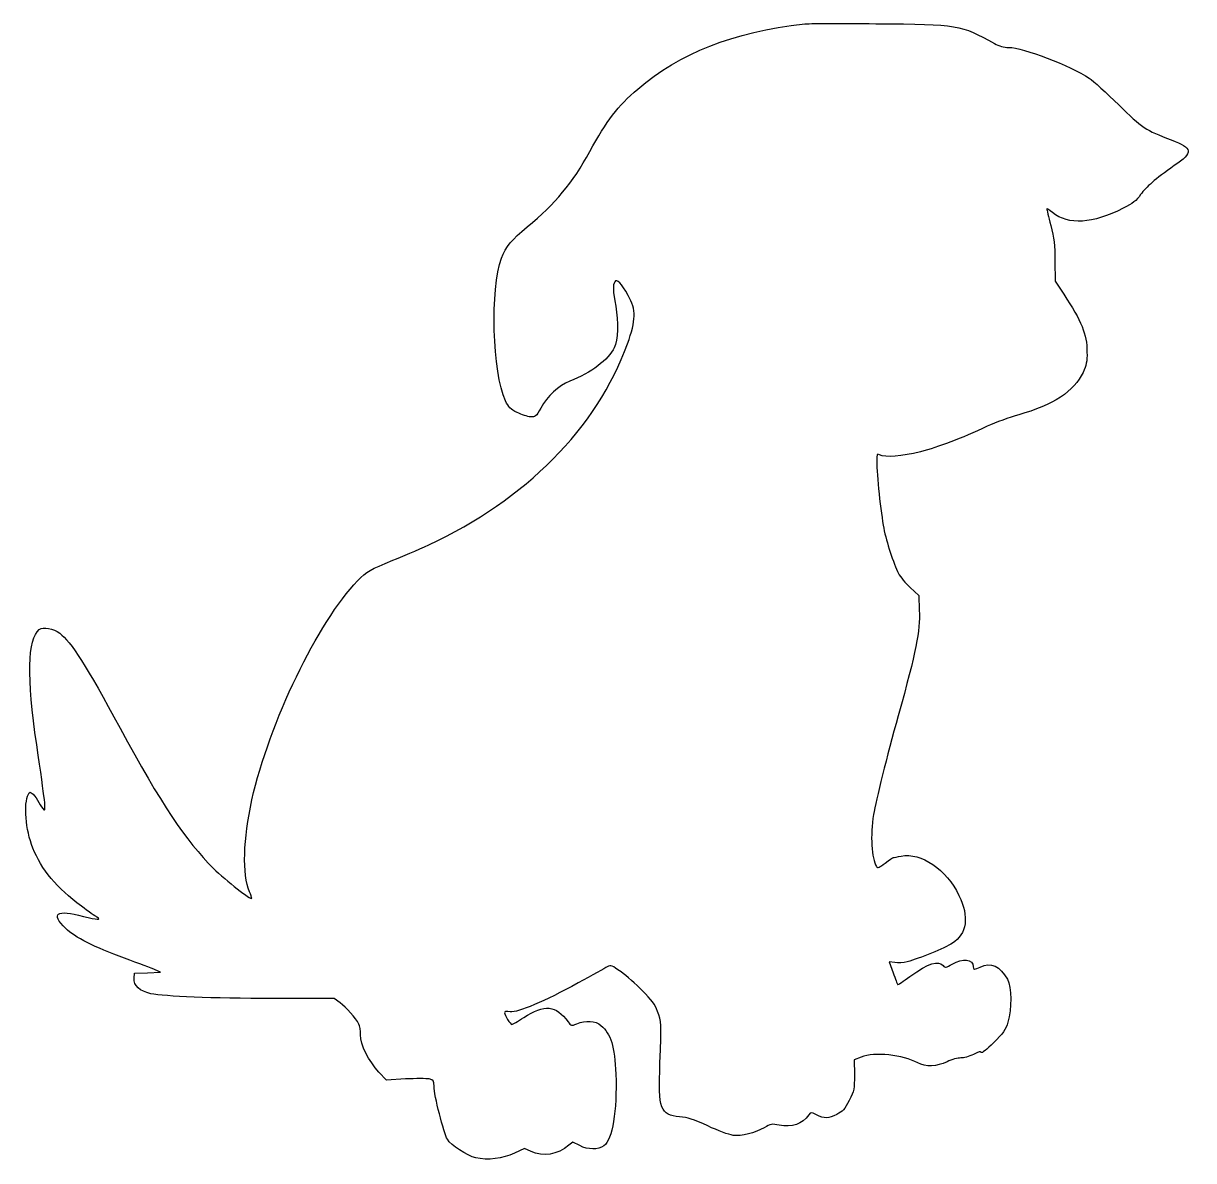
# Model space of a CAD drawing. Header units: centimetres. Extents: x -13.4 to 13.5, y -14.7 to 11.5.
import ezdxf

# ---------------------------------------------------------------- set-up
doc = ezdxf.new("R2010")
doc.units = ezdxf.units.CM
doc.header["$MEASUREMENT"] = 0
doc.layers.add('Layer 1', color=7, linetype='Continuous')

msp = doc.modelspace()

# ---------------------------------------------------------------- linework, layer by layer
at = {"layer": 'Layer 1'}
msp.add_open_spline([(4.55083, 11.47939), (2.86102, 11.27831), (1.69333, 10.8197), (0.70555, 9.97656), (0.70555, 9.97656), (0.24341, 9.58145), (-0.01059, 9.25337), (-0.39864, 8.53723), (-0.39864, 8.53723), (-0.79728, 7.81051), (-1.18886, 7.33779), (-1.83797, 6.80509), (-1.83797, 6.80509), (-2.20486, 6.50523), (-2.32833, 6.35001), (-2.43064, 6.0819), (-2.43064, 6.0819), (-2.69522, 5.3834), (-2.64231, 3.43254), (-2.34245, 2.79754), (-2.34245, 2.79754), (-2.26837, 2.64232), (-2.22603, 2.59998), (-2.07081, 2.5259), (-2.07081, 2.5259), (-1.9685, 2.47651), (-1.83445, 2.43065), (-1.76742, 2.42712), (-1.76742, 2.42712), (-1.651, 2.41654), (-1.64042, 2.42712), (-1.52753, 2.6282), (-1.52753, 2.6282), (-1.37231, 2.90689), (-1.11831, 3.14326), (-0.86078, 3.24556), (-0.86078, 3.24556), (-0.37042, 3.43959), (0.03175, 3.74298), (0.1658, 4.01814), (0.1658, 4.01814), (0.25047, 4.19453), (0.26458, 4.61433), (0.19755, 4.9777), (0.19755, 4.9777), (0.13405, 5.31989), (0.12699, 5.46453), (0.17638, 5.53862), (0.17638, 5.53862), (0.22224, 5.6127), (0.32807, 5.50687), (0.48682, 5.22112), (0.48682, 5.22112), (0.67026, 4.89656), (0.66674, 4.65315), (0.46918, 4.10987), (0.46918, 4.10987), (-0.23638, 2.16959), (-1.87679, 0.51154), (-4.10988, -0.5221), (-4.10988, -0.5221), (-4.36035, -0.63852), (-4.7343, -0.80079), (-4.93538, -0.87841), (-4.93538, -0.87841), (-5.45396, -1.08655), (-5.5351, -1.13594), (-5.74677, -1.35113), (-5.74677, -1.35113), (-6.66046, -2.29305), (-7.7823, -4.61785), (-8.18094, -6.39938), (-8.18094, -6.39938), (-8.38202, -7.29896), (-8.40319, -8.11388), (-8.23738, -8.51252), (-8.23738, -8.51252), (-8.20916, -8.58308), (-8.18446, -8.6501), (-8.18446, -8.66069), (-8.18446, -8.66069), (-8.18446, -8.72419), (-8.77713, -8.26205), (-9.06993, -7.97277), (-9.06993, -7.97277), (-9.70493, -7.3413), (-10.2729, -6.4911), (-11.21835, -4.74485), (-11.21835, -4.74485), (-11.99093, -3.31257), (-12.34371, -2.75871), (-12.60829, -2.55763), (-12.60829, -2.55763), (-12.75646, -2.44474), (-12.98929, -2.40241), (-13.07748, -2.47296), (-13.07748, -2.47296), (-13.34912, -2.69874), (-13.37029, -3.5701), (-13.13745, -5.12938), (-13.13745, -5.12938), (-12.94342, -6.44877), (-12.91873, -6.67102), (-12.97164, -6.62516), (-12.97164, -6.62516), (-12.99986, -6.60399), (-13.05278, -6.52638), (-13.08806, -6.45935), (-13.08806, -6.45935), (-13.12334, -6.38879), (-13.18331, -6.30413), (-13.22212, -6.26885), (-13.22212, -6.26885), (-13.29268, -6.20535), (-13.2962, -6.20535), (-13.32795, -6.26885), (-13.32795, -6.26885), (-13.44437, -6.4911), (-13.39498, -7.08729), (-13.22564, -7.5071), (-13.22564, -7.5071), (-13.03161, -8.00099), (-12.67178, -8.43138), (-12.10733, -8.84766), (-12.10733, -8.84766), (-11.94505, -8.9676), (-11.7863, -9.08049), (-11.75455, -9.09813), (-11.75455, -9.09813), (-11.62755, -9.16869), (-11.74749, -9.16163), (-12.06147, -9.08049), (-12.06147, -9.08049), (-12.68941, -8.91821), (-12.82347, -9.00993), (-12.47069, -9.35918), (-12.47069, -9.35918), (-12.25902, -9.56379), (-11.811, -9.7931), (-11.1125, -10.0471), (-11.1125, -10.0471), (-10.79147, -10.16352), (-10.47397, -10.28346), (-10.40694, -10.31521), (-10.40694, -10.31521), (-10.40694, -10.31521), (-10.28347, -10.36813), (-10.28347, -10.36813), (-10.28347, -10.36813), (-10.28347, -10.36813), (-10.58333, -10.37871), (-10.58333, -10.37871), (-10.58333, -10.37871), (-10.58333, -10.37871), (-10.88319, -10.38929), (-10.88319, -10.38929), (-10.88319, -10.38929), (-10.88319, -10.38929), (-10.89377, -10.50571), (-10.89377, -10.50571), (-10.89377, -10.50571), (-10.91141, -10.67152), (-10.75971, -10.8091), (-10.50924, -10.86202), (-10.50924, -10.86202), (-10.1741, -10.92905), (-9.12635, -10.97138), (-7.68702, -10.97138), (-7.68702, -10.97138), (-7.68702, -10.97138), (-6.29002, -10.97138), (-6.29002, -10.97138), (-6.29002, -10.97138), (-6.29002, -10.97138), (-6.14891, -11.07369), (-6.14891, -11.07369), (-6.14891, -11.07369), (-6.0078, -11.176), (-5.7926, -11.41941), (-5.71852, -11.56052), (-5.71852, -11.56052), (-5.69735, -11.60285), (-5.67971, -11.71574), (-5.67971, -11.81099), (-5.67971, -11.81099), (-5.67971, -12.03677), (-5.49274, -12.41424), (-5.25638, -12.66824), (-5.25638, -12.66824), (-5.25638, -12.66824), (-5.08352, -12.85168), (-5.08352, -12.85168), (-5.08352, -12.85168), (-5.08352, -12.85168), (-4.64608, -12.82699), (-4.64608, -12.82699), (-4.64608, -12.82699), (-4.40619, -12.81641), (-4.15925, -12.81641), (-4.09927, -12.82699), (-4.09927, -12.82699), (-3.99344, -12.84816), (-3.98638, -12.85874), (-3.98638, -13.00338), (-3.98638, -13.00338), (-3.98638, -13.1833), (-3.7606, -14.08288), (-3.67946, -14.21694), (-3.67946, -14.21694), (-3.60185, -14.351), (-3.22438, -14.59441), (-3.02329, -14.6438), (-3.02329, -14.6438), (-2.75871, -14.7073), (-2.40593, -14.66497), (-2.13429, -14.53444), (-2.13429, -14.53444), (-2.13429, -14.53444), (-1.90146, -14.42508), (-1.90146, -14.42508), (-1.90146, -14.42508), (-1.90146, -14.42508), (-1.74977, -14.49564), (-1.74977, -14.49564), (-1.74977, -14.49564), (-1.48166, -14.6297), (-1.14652, -14.57325), (-0.87841, -14.35453), (-0.87841, -14.35453), (-0.87841, -14.35453), (-0.78669, -14.28045), (-0.78669, -14.28045), (-0.78669, -14.28045), (-0.78669, -14.28045), (-0.63147, -14.36159), (-0.63147, -14.36159), (-0.63147, -14.36159), (-0.43391, -14.46037), (-0.20814, -14.4639), (-0.07761, -14.36865), (-0.07761, -14.36865), (0.12347, -14.22401), (0.23283, -13.55726), (0.20108, -12.71765), (0.20108, -12.71765), (0.17639, -12.07912), (0.08466, -11.78632), (-0.14111, -11.59229), (-0.14111, -11.59229), (-0.27164, -11.48293), (-0.49036, -11.46882), (-0.6985, -11.55348), (-0.6985, -11.55348), (-0.8255, -11.60992), (-0.82903, -11.60992), (-0.89958, -11.51115), (-0.89958, -11.51115), (-1.17827, -11.12309), (-1.44286, -11.0984), (-1.91911, -11.41237), (-1.91911, -11.41237), (-2.05317, -11.50056), (-2.17664, -11.57112), (-2.19428, -11.57112), (-2.19428, -11.57112), (-2.22956, -11.57112), (-2.36361, -11.35945), (-2.36361, -11.29948), (-2.36361, -11.29948), (-2.36361, -11.27479), (-2.31775, -11.26773), (-2.22955, -11.27831), (-2.22955, -11.27831), (-2.05316, -11.29948), (-1.44286, -11.04195), (-0.67027, -10.61509), (-0.67027, -10.61509), (-0.34924, -10.4387), (-0.04585, -10.2729), (0.00354, -10.24467), (0.00354, -10.24467), (0.09173, -10.20234), (0.10937, -10.20939), (0.32104, -10.36109), (0.32104, -10.36109), (0.44451, -10.44928), (0.66676, -10.64684), (0.81493, -10.79501), (0.81493, -10.79501), (1.02307, -11.00315), (1.10068, -11.11251), (1.16065, -11.27126), (1.16065, -11.27126), (1.24884, -11.50762), (1.24884, -11.52173), (1.21709, -12.46365), (1.21709, -12.46365), (1.17476, -13.52551), (1.22767, -13.66309), (1.66512, -13.69837), (1.66512, -13.69837), (1.85915, -13.71248), (1.98262, -13.75129), (2.31776, -13.91004), (2.31776, -13.91004), (2.54707, -14.01587), (2.80812, -14.11465), (2.89984, -14.12523), (2.89984, -14.12523), (3.10092, -14.14992), (3.40431, -14.07231), (3.61951, -13.94884), (3.61951, -13.94884), (3.76768, -13.86065), (3.79237, -13.85712), (3.96523, -13.8924), (3.96523, -13.8924), (4.25451, -13.94884), (4.49792, -13.86418), (4.64609, -13.65604), (4.64609, -13.65604), (4.68842, -13.58901), (4.69548, -13.58901), (4.82248, -13.65604), (4.82248, -13.65604), (4.99534, -13.74423), (5.10117, -13.74071), (5.29167, -13.64193), (5.29167, -13.64193), (5.42573, -13.57843), (5.47159, -13.52551), (5.57389, -13.3209), (5.57389, -13.3209), (5.69031, -13.09159), (5.69736, -13.05984), (5.69383, -12.73176), (5.69383, -12.73176), (5.69383, -12.73176), (5.6903, -12.38604), (5.6903, -12.38604), (5.6903, -12.38604), (5.6903, -12.38604), (5.85258, -12.32254), (5.85258, -12.32254), (5.85258, -12.32254), (6.1595, -12.2026), (6.81214, -12.26962), (7.15433, -12.4566), (7.15433, -12.4566), (7.3413, -12.55538), (7.59177, -12.54479), (7.83166, -12.43191), (7.83166, -12.43191), (7.94102, -12.37899), (8.0786, -12.34019), (8.14563, -12.34372), (8.14563, -12.34372), (8.21266, -12.34725), (8.33613, -12.31197), (8.43491, -12.26258), (8.43491, -12.26258), (8.55485, -12.19908), (8.60777, -12.18497), (8.61835, -12.21672), (8.61835, -12.21672), (8.62541, -12.24141), (8.74888, -12.14616), (8.90057, -11.99447), (8.90057, -11.99447), (9.12635, -11.76869), (9.17574, -11.69814), (9.23218, -11.51822), (9.23218, -11.51822), (9.3239, -11.20778), (9.31685, -10.72094), (9.21807, -10.52691), (9.21807, -10.52691), (9.05932, -10.23058), (8.83001, -10.12474), (8.59365, -10.24822), (8.59365, -10.24822), (8.46312, -10.31525), (8.43137, -10.31525), (8.43137, -10.23764), (8.43137, -10.23764), (8.43137, -10.06831), (8.18795, -10.04008), (7.94806, -10.1812), (7.94806, -10.1812), (7.81048, -10.26234), (7.78931, -10.26587), (7.73992, -10.21648), (7.73992, -10.21648), (7.61292, -10.08948), (7.42595, -10.15298), (6.97439, -10.46695), (6.97439, -10.46695), (6.8227, -10.57631), (6.6957, -10.65745), (6.68864, -10.65039), (6.68864, -10.65039), (6.68511, -10.64333), (6.63925, -10.51986), (6.58633, -10.37875), (6.58633, -10.37875), (6.58633, -10.37875), (6.49461, -10.12475), (6.49461, -10.12475), (6.49461, -10.12475), (6.49461, -10.12475), (6.62867, -10.14592), (6.62867, -10.14592), (6.62867, -10.14592), (6.69923, -10.1565), (6.82975, -10.14945), (6.91442, -10.12475), (6.91442, -10.12475), (7.18606, -10.05419), (7.7752, -9.81078), (7.95159, -9.70142), (7.95159, -9.70142), (8.28673, -9.48623), (8.34317, -9.09464), (8.10328, -8.59723), (8.10328, -8.59723), (7.82106, -8.00104), (7.23192, -7.6024), (6.76978, -7.69412), (6.76978, -7.69412), (6.68511, -7.70823), (6.60397, -7.72234), (6.59339, -7.72587), (6.59339, -7.72587), (6.58281, -7.72587), (6.49461, -7.78231), (6.40289, -7.85287), (6.40289, -7.85287), (6.26883, -7.95518), (6.23003, -7.97281), (6.20533, -7.93401), (6.20533, -7.93401), (6.08891, -7.75057), (6.05716, -7.21082), (6.13477, -6.73809), (6.13477, -6.73809), (6.19121, -6.3959), (6.44169, -5.40106), (6.70274, -4.46267), (6.70274, -4.46267), (7.12607, -2.94925), (7.21074, -2.52592), (7.18957, -2.0285), (7.18957, -2.0285), (7.18957, -2.0285), (7.17899, -1.68983), (7.17899, -1.68983), (7.17899, -1.68983), (7.17899, -1.68983), (6.98143, -1.50639), (6.98143, -1.50639), (6.98143, -1.50639), (6.87207, -1.40408), (6.75212, -1.25945), (6.70979, -1.18183), (6.70979, -1.18183), (6.59337, -0.94547), (6.43462, -0.45864), (6.37112, -0.14114), (6.37112, -0.14114), (6.30409, 0.21164), (6.20884, 1.11475), (6.20884, 1.39344), (6.20884, 1.39344), (6.20884, 1.57688), (6.21237, 1.58747), (6.27587, 1.55219), (6.27587, 1.55219), (6.4064, 1.48516), (6.79093, 1.51338), (7.21426, 1.62275), (7.21426, 1.62275), (7.63407, 1.73211), (8.14912, 1.92614), (8.7559, 2.20836), (8.7559, 2.20836), (8.9464, 2.29655), (9.27096, 2.4165), (9.47909, 2.47294), (9.47909, 2.47294), (10.26578, 2.69166), (10.76673, 3.01975), (10.96076, 3.44661), (10.96076, 3.44661), (11.03837, 3.61242), (11.05601, 3.70061), (11.05248, 3.9158), (11.05248, 3.9158), (11.04895, 4.33913), (10.93254, 4.62841), (10.51626, 5.25283), (10.51626, 5.25283), (10.51626, 5.25283), (10.3187, 5.54916), (10.3187, 5.54916), (10.3187, 5.54916), (10.3187, 5.54916), (10.31517, 6.0113), (10.31517, 6.0113), (10.31517, 6.0113), (10.31164, 6.38524), (10.294, 6.54399), (10.21639, 6.8368), (10.21639, 6.8368), (10.167, 7.03788), (10.12467, 7.20722), (10.12467, 7.2178), (10.12467, 7.2178), (10.12467, 7.22838), (10.18464, 7.18958), (10.25873, 7.13313), (10.25873, 7.13313), (10.63267, 6.8368), (11.17242, 6.87207), (11.88856, 7.23191), (11.88856, 7.23191), (12.10375, 7.34127), (12.18842, 7.40477), (12.2872, 7.54588), (12.2872, 7.54588), (12.42126, 7.72932), (12.60823, 7.8916), (13.06331, 8.21263), (13.06331, 8.21263), (13.50781, 8.52307), (13.49723, 8.61127), (12.99275, 8.8053), (12.99275, 8.8053), (12.39303, 9.03461), (12.326, 9.07694), (11.78272, 9.61316), (11.78272, 9.61316), (11.5005, 9.88833), (11.19358, 10.16702), (11.10186, 10.23052), (11.10186, 10.23052), (10.67853, 10.51274), (9.5708, 10.93608), (9.24978, 10.93608), (9.24978, 10.93608), (9.13336, 10.93608), (9.02753, 10.9643), (8.9217, 11.02427), (8.9217, 11.02427), (8.13501, 11.46524), (8.09973, 11.46877), (6.1912, 11.48288), (6.1912, 11.48288), (5.35864, 11.48994), (4.61781, 11.48641), (4.55078, 11.47935), (4.55078, 11.47935), (4.55078, 11.47935), (4.55083, 11.47939), (4.55083, 11.47939)], degree=3, knots=[0, 0, 0, 0, 0.00704225, 0.00704225, 0.00704225, 0.00704225, 0.01408451, 0.01408451, 0.01408451, 0.01408451, 0.02112676, 0.02112676, 0.02112676, 0.02112676, 0.02816901, 0.02816901, 0.02816901, 0.02816901, 0.03521127, 0.03521127, 0.03521127, 0.03521127, 0.04225352, 0.04225352, 0.04225352, 0.04225352, 0.04929577, 0.04929577, 0.04929577, 0.04929577, 0.05633803, 0.05633803, 0.05633803, 0.05633803, 0.06338028, 0.06338028, 0.06338028, 0.06338028, 0.07042254, 0.07042254, 0.07042254, 0.07042254, 0.07746479, 0.07746479, 0.07746479, 0.07746479, 0.08450704, 0.08450704, 0.08450704, 0.08450704, 0.0915493, 0.0915493, 0.0915493, 0.0915493, 0.09859155, 0.09859155, 0.09859155, 0.09859155, 0.1056338, 0.1056338, 0.1056338, 0.1056338, 0.11267606, 0.11267606, 0.11267606, 0.11267606, 0.11971831, 0.11971831, 0.11971831, 0.11971831, 0.12676056, 0.12676056, 0.12676056, 0.12676056, 0.13380282, 0.13380282, 0.13380282, 0.13380282, 0.14084507, 0.14084507, 0.14084507, 0.14084507, 0.14788732, 0.14788732, 0.14788732, 0.14788732, 0.15492958, 0.15492958, 0.15492958, 0.15492958, 0.16197183, 0.16197183, 0.16197183, 0.16197183, 0.16901408, 0.16901408, 0.16901408, 0.16901408, 0.17605634, 0.17605634, 0.17605634, 0.17605634, 0.18309859, 0.18309859, 0.18309859, 0.18309859, 0.19014085, 0.19014085, 0.19014085, 0.19014085, 0.1971831, 0.1971831, 0.1971831, 0.1971831, 0.20422535, 0.20422535, 0.20422535, 0.20422535, 0.21126761, 0.21126761, 0.21126761, 0.21126761, 0.21830986, 0.21830986, 0.21830986, 0.21830986, 0.22535211, 0.22535211, 0.22535211, 0.22535211, 0.23239437, 0.23239437, 0.23239437, 0.23239437, 0.23943662, 0.23943662, 0.23943662, 0.23943662, 0.24647887, 0.24647887, 0.24647887, 0.24647887, 0.25352113, 0.25352113, 0.25352113, 0.25352113, 0.26056338, 0.26056338, 0.26056338, 0.26056338, 0.26760563, 0.26760563, 0.26760563, 0.26760563, 0.27464789, 0.27464789, 0.27464789, 0.27464789, 0.28169014, 0.28169014, 0.28169014, 0.28169014, 0.28873239, 0.28873239, 0.28873239, 0.28873239, 0.29577465, 0.29577465, 0.29577465, 0.29577465, 0.3028169, 0.3028169, 0.3028169, 0.3028169, 0.30985915, 0.30985915, 0.30985915, 0.30985915, 0.31690141, 0.31690141, 0.31690141, 0.31690141, 0.32394366, 0.32394366, 0.32394366, 0.32394366, 0.33098592, 0.33098592, 0.33098592, 0.33098592, 0.33802817, 0.33802817, 0.33802817, 0.33802817, 0.34507042, 0.34507042, 0.34507042, 0.34507042, 0.35211268, 0.35211268, 0.35211268, 0.35211268, 0.35915493, 0.35915493, 0.35915493, 0.35915493, 0.36619718, 0.36619718, 0.36619718, 0.36619718, 0.37323944, 0.37323944, 0.37323944, 0.37323944, 0.38028169, 0.38028169, 0.38028169, 0.38028169, 0.38732394, 0.38732394, 0.38732394, 0.38732394, 0.3943662, 0.3943662, 0.3943662, 0.3943662, 0.40140845, 0.40140845, 0.40140845, 0.40140845, 0.4084507, 0.4084507, 0.4084507, 0.4084507, 0.41549296, 0.41549296, 0.41549296, 0.41549296, 0.42253521, 0.42253521, 0.42253521, 0.42253521, 0.42957746, 0.42957746, 0.42957746, 0.42957746, 0.43661972, 0.43661972, 0.43661972, 0.43661972, 0.44366197, 0.44366197, 0.44366197, 0.44366197, 0.45070423, 0.45070423, 0.45070423, 0.45070423, 0.45774648, 0.45774648, 0.45774648, 0.45774648, 0.46478873, 0.46478873, 0.46478873, 0.46478873, 0.47183099, 0.47183099, 0.47183099, 0.47183099, 0.47887324, 0.47887324, 0.47887324, 0.47887324, 0.48591549, 0.48591549, 0.48591549, 0.48591549, 0.49295775, 0.49295775, 0.49295775, 0.49295775, 0.5, 0.5, 0.5, 0.5, 0.50704225, 0.50704225, 0.50704225, 0.50704225, 0.51408451, 0.51408451, 0.51408451, 0.51408451, 0.52112676, 0.52112676, 0.52112676, 0.52112676, 0.52816901, 0.52816901, 0.52816901, 0.52816901, 0.53521127, 0.53521127, 0.53521127, 0.53521127, 0.54225352, 0.54225352, 0.54225352, 0.54225352, 0.54929577, 0.54929577, 0.54929577, 0.54929577, 0.55633803, 0.55633803, 0.55633803, 0.55633803, 0.56338028, 0.56338028, 0.56338028, 0.56338028, 0.57042254, 0.57042254, 0.57042254, 0.57042254, 0.57746479, 0.57746479, 0.57746479, 0.57746479, 0.58450704, 0.58450704, 0.58450704, 0.58450704, 0.5915493, 0.5915493, 0.5915493, 0.5915493, 0.59859155, 0.59859155, 0.59859155, 0.59859155, 0.6056338, 0.6056338, 0.6056338, 0.6056338, 0.61267606, 0.61267606, 0.61267606, 0.61267606, 0.61971831, 0.61971831, 0.61971831, 0.61971831, 0.62676056, 0.62676056, 0.62676056, 0.62676056, 0.63380282, 0.63380282, 0.63380282, 0.63380282, 0.64084507, 0.64084507, 0.64084507, 0.64084507, 0.64788732, 0.64788732, 0.64788732, 0.64788732, 0.65492958, 0.65492958, 0.65492958, 0.65492958, 0.66197183, 0.66197183, 0.66197183, 0.66197183, 0.66901408, 0.66901408, 0.66901408, 0.66901408, 0.67605634, 0.67605634, 0.67605634, 0.67605634, 0.68309859, 0.68309859, 0.68309859, 0.68309859, 0.69014085, 0.69014085, 0.69014085, 0.69014085, 0.6971831, 0.6971831, 0.6971831, 0.6971831, 0.70422535, 0.70422535, 0.70422535, 0.70422535, 0.71126761, 0.71126761, 0.71126761, 0.71126761, 0.71830986, 0.71830986, 0.71830986, 0.71830986, 0.72535211, 0.72535211, 0.72535211, 0.72535211, 0.73239437, 0.73239437, 0.73239437, 0.73239437, 0.73943662, 0.73943662, 0.73943662, 0.73943662, 0.74647887, 0.74647887, 0.74647887, 0.74647887, 0.75352113, 0.75352113, 0.75352113, 0.75352113, 0.76056338, 0.76056338, 0.76056338, 0.76056338, 0.76760563, 0.76760563, 0.76760563, 0.76760563, 0.77464789, 0.77464789, 0.77464789, 0.77464789, 0.78169014, 0.78169014, 0.78169014, 0.78169014, 0.78873239, 0.78873239, 0.78873239, 0.78873239, 0.79577465, 0.79577465, 0.79577465, 0.79577465, 0.8028169, 0.8028169, 0.8028169, 0.8028169, 0.80985915, 0.80985915, 0.80985915, 0.80985915, 0.81690141, 0.81690141, 0.81690141, 0.81690141, 0.82394366, 0.82394366, 0.82394366, 0.82394366, 0.83098592, 0.83098592, 0.83098592, 0.83098592, 0.83802817, 0.83802817, 0.83802817, 0.83802817, 0.84507042, 0.84507042, 0.84507042, 0.84507042, 0.85211268, 0.85211268, 0.85211268, 0.85211268, 0.85915493, 0.85915493, 0.85915493, 0.85915493, 0.86619718, 0.86619718, 0.86619718, 0.86619718, 0.87323944, 0.87323944, 0.87323944, 0.87323944, 0.88028169, 0.88028169, 0.88028169, 0.88028169, 0.88732394, 0.88732394, 0.88732394, 0.88732394, 0.8943662, 0.8943662, 0.8943662, 0.8943662, 0.90140845, 0.90140845, 0.90140845, 0.90140845, 0.9084507, 0.9084507, 0.9084507, 0.9084507, 0.91549296, 0.91549296, 0.91549296, 0.91549296, 0.92253521, 0.92253521, 0.92253521, 0.92253521, 0.92957746, 0.92957746, 0.92957746, 0.92957746, 0.93661972, 0.93661972, 0.93661972, 0.93661972, 0.94366197, 0.94366197, 0.94366197, 0.94366197, 0.95070423, 0.95070423, 0.95070423, 0.95070423, 0.95774648, 0.95774648, 0.95774648, 0.95774648, 0.96478873, 0.96478873, 0.96478873, 0.96478873, 0.97183099, 0.97183099, 0.97183099, 0.97183099, 0.97887324, 0.97887324, 0.97887324, 0.97887324, 0.98591549, 0.98591549, 0.98591549, 0.98591549, 1, 1, 1, 1], dxfattribs=at)

doc.saveas('drawing.dxf')
